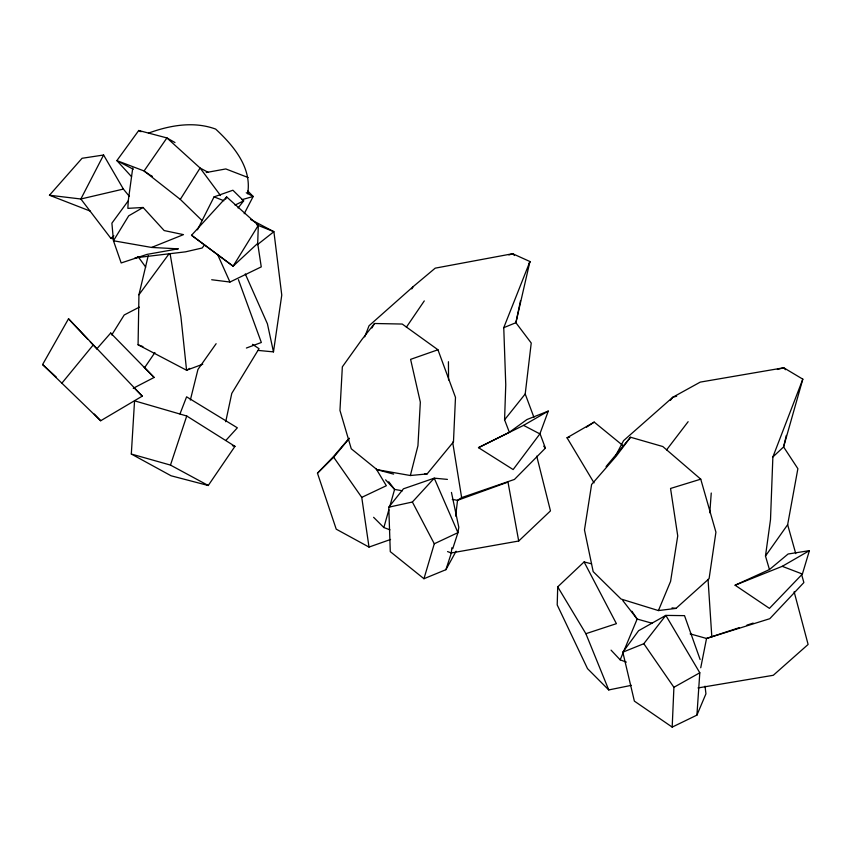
<?xml version="1.0" encoding="UTF-8"?>
<svg xmlns="http://www.w3.org/2000/svg" width="852" height="852" viewBox="0 0 852 852"><rect width="100%" height="100%" fill="white"/><g stroke="black" fill="none" stroke-linecap="round" stroke-linejoin="round"><path stroke-width="1.28" d="M202.765 364.219L186.567 370.237L138.077 344.783L138.94 294.76L148.216 255.685M591.522 563.822L584.099 561.937L557.709 586.847L557.208 604.941L587.518 668.639L608.743 689.939L631.364 685.338M247.644 193.724C252.117 167.62 233.544 145.681 215.662 129.089C193.787 121.005 169.761 125.319 148.45 133.136M509.347 432.283L526.919 419.557L548.294 411.09L539.88 433.892L513.138 469.558L478.483 447.651L509.347 432.283L504.576 419.812L505.758 384.774L503.756 327.669L529.944 261.532L512.67 253.715L435.212 268.156L413.145 286.655L369.022 325.773L364.741 336.828M257.687 243.384L258.326 225.333L226.621 196.908L191.54 235.269L233.107 266.186L257.687 243.384L261.255 266.889L229.955 282.033L211.69 279.744M615.666 455.682L623.568 440.654L672.824 397.234L700.248 382.111L783.755 367.776L802.818 379.161L772.87 456.981L770.506 519.582L765.479 556.037L769.452 569.562L735.095 585.207L769.441 608.371L802.392 574.035L809.4 550.648L788.1 554.002L769.452 569.562M705.041 686.169L705.935 693.826L696.925 715.116L672.185 727.107L673.911 687.298L643.814 643.707L665.827 615.4L684.518 615.645L700.12 659.501M128.247 200.848L127.864 208.357L143.093 207.483L164.159 230.562L183.478 234.63L151.603 247.442L113.465 240.765L111.9 223.16L128.247 200.848L132.752 167.95M131.314 454.031L134.552 400.834L186.737 416L234.96 446.341L208.25 485.502L171.092 475.789L131.314 454.031L170.475 465.085L208.25 485.502M696.925 715.116L699.801 672.782L665.827 615.4L638.606 630.704L622.823 652.174L634.367 701.111L672.185 727.107M709.791 512.798L711.25 493.02M533.938 417.363L525.215 393.986L531.233 343.026L515.897 322.706L520.519 300.618M447.566 551.585L451.251 552.969L451.88 547.708M455.65 516.11L457.535 500.316L461.635 497.611L514.459 479.431L545.408 448.12L539.902 433.359M258.241 350.428L273.471 351.876L281.767 295.101L273.897 231.691L250.595 219.465M765.479 556.037L787.642 524.694L797.877 468.675L783.595 446.917L786.311 435.404M700.738 667.766L706.542 638.457L739.312 627.647M225.716 421.74L231.776 393.4L259.019 348.681L252.501 344.325M190.337 400.078L197.952 369.438L216.131 343.697M410.355 475.522L417.949 445.724L420.334 402.155L410.6 359.363L437.939 349.767L455.49 397.394L453.466 441.9L427.118 473.925L410.355 475.522L376.999 469.654L351.258 448.77L339.959 410.408L342.344 366.85L361.919 339.49L374.518 323.494L402.24 324.048L437.939 349.767M389.982 529.848L383.858 527.537L388.863 509.752M389.577 507.206L394.593 489.421L388.736 481.742M802.818 379.161L783.595 446.917L772.87 456.981M452.731 548.699L457.95 532.649L434.243 478.164L403.443 488.814L388.778 507.185L390.28 551.638L423.955 578.721L434.286 543.778L412.389 502.02L434.243 478.164L447.417 479.399M423.955 578.721L445.905 569.69L451.528 552.405M170.475 465.085L186.737 416M179.974 413.934L186.599 396.819L237.346 427.81L225.855 440.441M528.623 264.834L529.944 261.532L515.897 322.706L503.756 327.669M626.358 662.121L620.181 659.842L637.147 619.053L631.907 611.235M658.426 610.575L670.588 581.362L677.734 535.908L670.545 488.462L700.749 479.175L715.925 532.17L709.088 578.678L675.977 608.403L658.426 610.575L621.044 599.031L593.173 571.607L584.472 529.923L591.607 484.468L616.294 456.065L630.533 437.236L662.803 446.533L700.749 479.175M225.631 199.24L226.621 196.908M197.44 229.827L214.054 196.876L232.905 190.23L243.651 200.87L238.07 207.984M129.195 196.184L123.38 189.069L103.593 155.011L80.855 199.006L110.898 238.39L113.497 238.826M244.215 213.703L253.172 196.482L247.815 191.029M445.905 569.69L456.097 551.212M42.6 364.539L68.522 318.786L142.252 396.148L100.685 420.75L42.6 364.539L56.285 377.106M371.866 328.009L374.518 323.494M411.772 288.913L413.145 286.655M258.326 225.333L233.107 266.186L191.54 235.269M111.772 334.889L124.2 314.995L139.323 307.135M202.009 220.498L180.294 199.389L200.103 168.025L166.917 137.928L138.748 130.494L116.884 160.602L131.57 176.715M144.606 367.67L154.915 352.547M406.393 327.179L424.285 300.905M133.263 169.239L116.884 160.602L144.073 170.964L166.917 137.928L174.99 142.55M138.94 294.76L169.143 253.694M666.605 449.867L688.128 421.697M204.512 244.961L202.137 248.007L185.491 251.841L135.042 257.858M670.386 400.344L672.824 397.234L676.658 396.212M504.576 419.812L525.215 393.986M61.685 383.411L93.432 344.709M390.557 539.465L369.012 547.08L336.231 529.177L317.466 473.19L333.675 457.226L349.267 438.407M606.07 466.555L630.533 437.236M349.171 438.29L333.292 456.757L317.466 473.19M96.734 348.947L110.685 333.057L112.485 334.879M90.365 211.147L49.469 195.236L82.058 158.28L103.593 155.011M451.251 552.969L518.708 541.02L550.467 510.891L536.728 456.161M110.898 238.39L113.87 235.78M257.389 244.694L273.897 231.691L256.878 224.896M586.495 427.161L594.195 422.102L622.727 445.404M143.093 207.483L128.705 215.822L113.465 240.765L121.176 262.959L147.076 254.375L178.111 248.848L151.603 247.442M478.483 447.651L523.565 425.372L548.294 411.09M594.046 482.871L567.038 437.779L594.195 422.102M735.095 585.207L782.253 566.324L809.4 550.648M189.826 368.373L186.567 370.237L180.922 316.795L170.134 253.949M673.911 687.298L699.801 672.782M133.221 388.278L154.116 377.457L144.158 367.212M235.035 205.098L243.651 200.87M369.012 547.08L361.749 497.376L386.339 485.725L376.083 468.728M434.286 543.778L457.95 532.649L458.802 527.26L451.453 492.424M622.823 652.174L643.814 643.707M246.388 348.031L261.34 342.483L238.411 279.648M508.9 254.972L512.67 253.715L514.501 255.515M746.884 625.155L753.179 623.078M557.709 586.847L585.878 633.696L616.411 623.664L584.099 561.937M690.141 633.867L706.542 638.457L769.793 618.701L803.873 582.555L801.402 573.747M241.872 199.709L253.172 196.482L246.249 192.765M777.375 369.47L783.755 367.776L785.469 369.704M567.038 437.779L569.626 437.161M123.38 189.069L80.855 199.006L49.469 195.236M136.267 257.581L138.727 257.016M388.778 507.185L412.389 502.02M206.259 172.519L225.812 168.941L248.166 177.546M698.012 687.937L773.297 675.285L808.111 644.463L794.128 591.767M175.512 248.997L178.111 248.848M424.541 473.936L427.118 473.925M672.026 607.859L675.977 608.403M402.453 490.784L394.593 489.421L385.605 479.857M452.284 499.41L457.535 500.316L507.994 482.094L518.708 541.02M232.404 445.66L234.96 446.341M376.999 469.654L393.603 474.117M652.291 623.281L637.147 619.053L622.801 600.564M138.077 344.783L142.955 346.615M782.253 566.324L802.392 574.035M214.054 196.876L223.927 200.742M523.565 425.372L539.88 433.892M138.748 130.494L141.049 131.73M208.176 172.36L200.103 168.025L220.53 195.555M150.122 175.043L152.348 176.343M144.861 171.593L149.068 174.362M144.073 170.964L180.294 199.389M373.602 517.313L383.858 527.537M110.685 333.057L154.116 377.457M134.03 387.681L142.252 396.148M94.274 414.061L100.685 420.75M611.065 650.151L620.181 659.842M68.522 318.786L87.586 339.064M90.312 341.95L96.67 348.713M543.693 446.171L545.408 448.12M138.013 256.537L145.745 267.145M333.675 457.226L361.749 497.376M217.579 254.482L229.955 282.033M245.28 273.929L267.411 323.813L273.471 351.876M585.878 633.696L608.743 689.939M787.642 524.694L795.757 553.619M452.646 442.039L461.635 497.611M708.044 579.381L711.825 636.913M448.429 361.717L448.567 379.971"/></g></svg>
